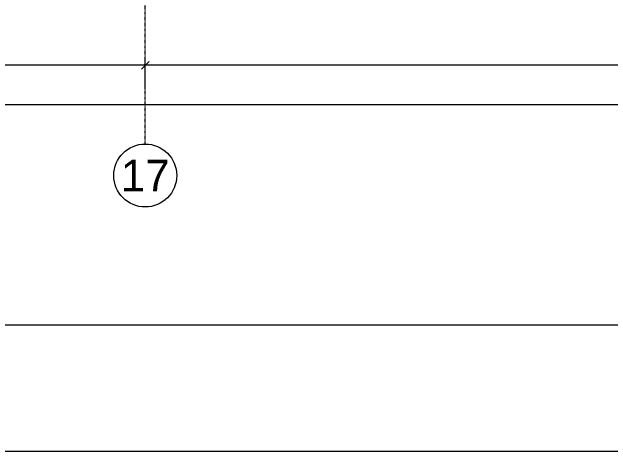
# Model space of a CAD drawing. Extents: x -1439 to 23780, y -1362 to 4476.
# Drawn here: x 9182.8 to 9563.5, y 0 to 278.9 of the extents above; entities that cross this region are included whole.
import ezdxf
from ezdxf.enums import TextEntityAlignment as Align

# ---------------------------------------------------------------- set-up
doc = ezdxf.new("R2010")
doc.units = 0
doc.header["$MEASUREMENT"] = 0
doc.linetypes.add('Audi$0$DASHDOT2', pattern=[0.5, 0.25, -0.125, 0, -0.125])
doc.layers.get('0').update_dxf_attribs({"color": 9, "lineweight": 9})
doc.layers.get('Defpoints').update_dxf_attribs({"color": 9, "lineweight": 9})
doc.layers.add('Audi$0$24', color=8, linetype='Audi$0$DASHDOT2', lineweight=9)
doc.layers.add('Audi$0$25', color=8, linetype='Continuous', lineweight=9)
doc.layers.add('Audi$0$40A', color=8, linetype='Continuous', lineweight=9, plot=False)
doc.styles.add('Audi$0$Arial', font='arial.ttf', dxfattribs={"height": 2.5})
doc.styles.add('Audi$0$MuuM_TEXT-STANDART', font='ARIALN.TTF')
doc.dimstyles.new('Audi$0$MuuM_DIM50', dxfattribs={"dimscale": 5, "dimtxt": 2, "dimasz": 1, "dimexe": 1, "dimexo": 1, "dimgap": 1, "dimtad": 1, "dimdec": 1, "dimrnd": 0.5, "dimdsep": 46, "dimtxsty": 'Audi$0$MuuM_TEXT-STANDART', "dimblk": 'Audi$0$_ArchTick', "dimcen": 0, "dimdle": 0.15, "dimclrd": 256, "dimclre": 256, "dimclrt": 256, "dimadec": 0, "dimazin": 0, "dimtfac": 5, "dimtdec": 1, "dimtix": 1, "dimtmove": 2, "dimatfit": 3, "dimldrblk": 'Audi$0$_Dot', "dimfxl": 3, "dimfxlon": 1, "dimtolj": 1, "dimlwd": -1, "dimlwe": -1, "dimarcsym": 0})

# ---------------------------------------------------------------- blocks, each defined once
blk = doc.blocks.new('Audi$0$0_aks')
at = {"linetype": 'Continuous'}
blk.add_circle((0, 0), 2, dxfattribs=at)
at = {"style": 'Audi$0$Arial'}
blk.add_attdef('AKS', text='', height=2, dxfattribs=at).set_placement((0, 0), align=Align.MIDDLE_CENTER)
blk = doc.blocks.new('Audi$0$_ArchTick')
at = {"color": 0, "linetype": 'ByBlock', "const_width": 0.15}
blk.add_lwpolyline([(-0.5, -0.5), (0.5, 0.5)], dxfattribs=at)
blk = doc.blocks.new('*D601')
at = {"layer": 'Audi$0$25', "transparency": 16777216}
for p, q in [((7167.5, 205), (7167.5, 225)), ((10667.5, 205), (10667.5, 225)), ((7166.75, 220), (10668.25, 220))]:
    blk.add_line(p, q, dxfattribs=at)
at = {"layer": 'Defpoints', "color": 0, "transparency": 16777216}
for p in [(10667.5, 220), (7167.5, 195), (10667.5, 195)]:
    blk.add_point(p, dxfattribs=at)
at = {"layer": 'Audi$0$25', "transparency": 16777216, "xscale": 5, "yscale": 5, "zscale": 5, "rotation": 180}
blk.add_blockref('Audi$0$_ArchTick', (7167.5, 220), dxfattribs=at)
at = {"layer": 'Audi$0$25', "transparency": 16777216, "xscale": 5, "yscale": 5, "zscale": 5}
blk.add_blockref('Audi$0$_ArchTick', (10667.5, 220), dxfattribs=at)
at = {"layer": 'Audi$0$25', "transparency": 16777216, "insert": (8917.5, 230.11), "char_height": 10, "attachment_point": 5, "style": 'Audi$0$MuuM_TEXT-STANDART'}
blk.add_mtext('\\A1;3500', dxfattribs=at)
blk = doc.blocks.new('Audi$0$_Dot')
at = {"color": 0, "linetype": 'ByBlock', "lineweight": -2}
blk.add_line((-0.5, 0), (-1, 0), dxfattribs=at)
at = {"color": 0, "linetype": 'ByBlock', "const_width": 0.5}
blk.add_lwpolyline([(-0.25, 0, 1), (0.25, 0, 1)], format="xyb", close=True, dxfattribs=at)
blk = doc.blocks.new('*D603')
at = {"layer": 'Audi$0$25', "transparency": 16777216}
for p, q in [((9267.5, 230), (9267.5, 250)), ((9967.5, 230), (9967.5, 250)), ((9968.25, 245), (9266.75, 245))]:
    blk.add_line(p, q, dxfattribs=at)
at = {"layer": 'Defpoints', "color": 0, "transparency": 16777216}
for p in [(9267.5, 245), (9267.5, 195), (9967.5, 195)]:
    blk.add_point(p, dxfattribs=at)
at = {"layer": 'Audi$0$25', "transparency": 16777216, "xscale": 5, "yscale": 5, "zscale": 5, "rotation": 180}
blk.add_blockref('Audi$0$_ArchTick', (9267.5, 245), dxfattribs=at)
at = {"layer": 'Audi$0$25', "transparency": 16777216, "xscale": 5, "yscale": 5, "zscale": 5}
blk.add_blockref('Audi$0$_ArchTick', (9967.5, 245), dxfattribs=at)
at = {"layer": 'Audi$0$25', "transparency": 16777216, "insert": (9617.5, 255.11), "char_height": 10, "attachment_point": 5, "style": 'Audi$0$MuuM_TEXT-STANDART'}
blk.add_mtext('\\A1;700', dxfattribs=at)
blk = doc.blocks.new('*D618')
at = {"layer": 'Audi$0$25', "transparency": 16777216}
for p, q in [((8567.5, 230), (8567.5, 250)), ((9267.5, 230), (9267.5, 250)), ((9268.25, 245), (8566.75, 245))]:
    blk.add_line(p, q, dxfattribs=at)
at = {"layer": 'Defpoints', "color": 0, "transparency": 16777216}
for p in [(8567.5, 245), (8567.5, 195), (9267.5, 195)]:
    blk.add_point(p, dxfattribs=at)
at = {"layer": 'Audi$0$25', "transparency": 16777216, "xscale": 5, "yscale": 5, "zscale": 5, "rotation": 180}
blk.add_blockref('Audi$0$_ArchTick', (8567.5, 245), dxfattribs=at)
at = {"layer": 'Audi$0$25', "transparency": 16777216, "xscale": 5, "yscale": 5, "zscale": 5}
blk.add_blockref('Audi$0$_ArchTick', (9267.5, 245), dxfattribs=at)
at = {"layer": 'Audi$0$25', "transparency": 16777216, "insert": (8917.5, 255.11), "char_height": 10, "attachment_point": 5, "style": 'Audi$0$MuuM_TEXT-STANDART'}
blk.add_mtext('\\A1;700', dxfattribs=at)

msp = doc.modelspace()

# ---------------------------------------------------------------- linework, layer by layer
at = {"layer": 'Audi$0$24'}
msp.add_lwpolyline([(9267.5, 195), (9267.5, 4035)], dxfattribs=at)
at = {"layer": 'Audi$0$40A'}
for points in [[(11890, 4205), (5945, 4205), (5945, 0), (11890, 0)], [(11350.06, 80), (6025, 80), (6025, 4125), (11350.06, 4125)]]:
    msp.add_lwpolyline(points, close=True, dxfattribs=at)

# ---------------------------------------------------------------- block references
at = {"layer": 'Audi$0$24', "xscale": 10, "yscale": 10, "zscale": 10}
msp.add_blockref('Audi$0$0_aks', (9267.5, 175), dxfattribs=at).add_auto_attribs({'AKS': '17'})

# ---------------------------------------------------------------- dimensions: what is measured, and where the dimension line sits
at = {"layer": 'Audi$0$25'}
for base, p1, p2, picture, middle in [((8567.5, 245), (9267.5, 195), (8567.5, 195), '*D618', (8917.5, 255.11)), ((9267.5, 245), (9967.5, 195), (9267.5, 195), '*D603', (9617.5, 255.11)), ((10667.5, 220), (7167.5, 195), (10667.5, 195), '*D601', (8917.5, 230.11))]:
    dim = msp.add_linear_dim(base=base, p1=p1, p2=p2, dimstyle='Audi$0$MuuM_DIM50', dxfattribs=at)
    dim.commit()
    dim.dimension.update_dxf_attribs({"geometry": picture, "text_midpoint": middle})

doc.saveas('drawing.dxf')
